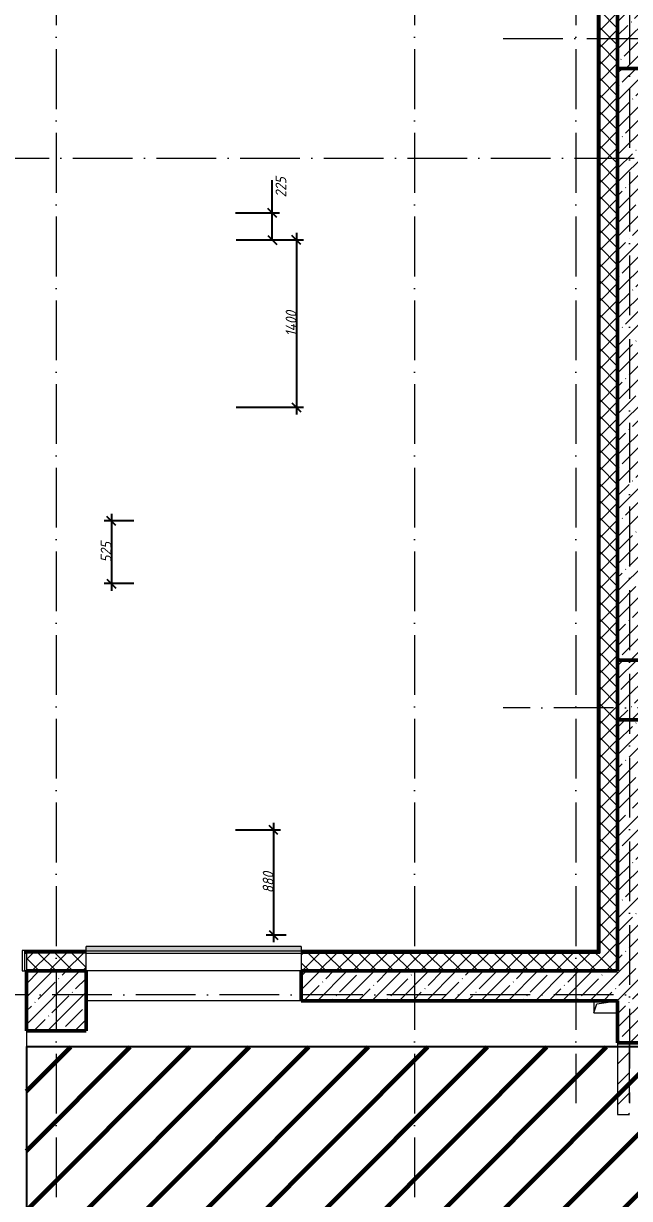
# Model space of a CAD drawing. Header units: millimetres. Extents: x -606178 to 312196, y -19338 to 632709.
# Drawn here: x -95490 to -90415, y 517672 to 527500 of the extents above; entities that cross this region are included whole.
import ezdxf

# ---------------------------------------------------------------- set-up
doc = ezdxf.new("R2010")
doc.units = ezdxf.units.MM
doc.linetypes.add('50_200_ШТРИХ_1Т_ш5_п1_п1_', pattern=[700, 500, -100, 0, -100])
for name, color, linetype, lineweight in [('6.4.1) Окр пт с инж. ПТ2.16', 3, 'Continuous', 60), ('A-____-____-DIMS', 7, 'Continuous', 9), ('A-FLOR-____-OTLN', 7, 'Continuous', 9), ('A-GENM-____-OTLN', 7, 'Continuous', 9), ('A-GLAZ-____-OTLN', 7, 'Continuous', 9), ('A-WALL-____-MCUT', 7, 'Continuous', 13), ('A-WALL-____-MCUT-1', 7, 'Continuous', 9), ('A-WALL-____-MCUT-2', 7, 'Continuous', 50), ('A-WALL-____-OTLN', 7, 'Continuous', 9), ('A-WALL-____-PATT-1', 7, 'Continuous', 9), ('A-WALL-FNSH-MCUT-1', 7, 'Continuous', 9), ('S-COLS-____-MCUT', 7, 'Continuous', 50), ('S-COLS-____-OTLN', 7, 'Continuous', 9), ('S-GRID-____-OTLN-1', 7, '50_200_ШТРИХ_1Т_ш5_п1_п1_', 9)]:
    doc.layers.add(name, color=color, linetype=linetype, lineweight=lineweight)
doc.layers.add('A-GLAZ-____-OTLN-1', color=7, linetype='Continuous', lineweight=9, true_color=0xc0c0c0)
doc.styles.add('ISOCPEUR_I_7', font='isocpeui.ttf', dxfattribs={"width": 0.9, "height": 90})
doc.dimstyles.new('ISO-1_8_0_9К_СРЕДНИЙ_Кладочные_1', dxfattribs={"dimscale": 304.8, "dimtxt": 89.638306, "dimasz": 0.246063, "dimexe": 0.19685, "dimexo": 0, "dimgap": 0, "dimtad": 1, "dimdec": 3, "dimrnd": 0.001, "dimdsep": 46, "dimtxsty": 'ISOCPEUR_I_7', "dimblk1": 'OBLIQUE', "dimblk2": 'OBLIQUE', "dimsah": 1, "dimcen": 0.09, "dimdle": 0.19685, "dimazin": 0, "dimtfac": 1, "dimtdec": 4, "dimtix": 1, "dimtmove": 0, "dimatfit": 3, "dimfxl": 1, "dimtvp": 1, "dimtolj": 1, "dimtzin": 0, "dimarcsym": 2})
doc.dimstyles.new('ISO-1_8_0_9К_СРЕДНИЙ_Кладочные_2', dxfattribs={"dimscale": 304.8, "dimtxt": 89.638306, "dimasz": 0.246063, "dimexe": 0.19685, "dimexo": 0, "dimgap": 0, "dimtad": 1, "dimdec": 3, "dimrnd": 0.001, "dimdsep": 46, "dimtxsty": 'ISOCPEUR_I_7', "dimblk1": 'OBLIQUE', "dimblk2": 'OBLIQUE', "dimsah": 1, "dimcen": 0.09, "dimdle": 0.19685, "dimazin": 0, "dimtfac": 1, "dimtdec": 4, "dimtix": 1, "dimtmove": 1, "dimatfit": 3, "dimfxl": 1, "dimtvp": 1, "dimtolj": 1, "dimtzin": 0, "dimarcsym": 2})
pattern_1 = [(45, (-140714.89, 451794.26), (-114.04925, 114.04925), []), (45, (-140600.84, 451794.26), (-114.04925, 114.04925), [201.612, -40.322, 3.353, -36.97])]
pattern_2 = [(45, (-140714.89, 451794.26), (-70.71068, 70.71068), []), (135, (-140714.89, 451794.26), (-70.71068, -70.71068), [])]

# ---------------------------------------------------------------- blocks, each defined once
blk = doc.blocks.new('BSC_Колонна _Прямоугольная - 500х800-V76-АР1_План отверстий 3 этажа в осях 1-64_Ю-ЯЯ')
at = {"layer": 'S-COLS-____-OTLN'}
h = blk.add_hatch(dxfattribs=at)
h.set_pattern_fill('FP_85', color=256, style=0, pattern_type=2)
h.set_pattern_definition([(315, (-75581.04, 50600), (114.04925, 114.04925), []), (315, (-75581.04, 50485.95), (114.04925, 114.04925), [201.613, -40.323, 3.353, -36.97])])
h.paths.add_polyline_path([(-250, -400), (250, -400), (250, 400), (-250, 400)], flags=0)
at = {"layer": 'S-COLS-____-MCUT'}
for p, q in [((250, 400), (-250, 400)), ((-250, 400), (-250, -400)), ((250, -400), (250, 400)), ((-250, -400), (250, -400))]:
    blk.add_line(p, q, dxfattribs=at)
blk = doc.blocks.new('BSC_Колонна _Прямоугольная - 500х800-V77-АР1_План отверстий 3 этажа в осях 1-64_Ю-ЯЯ')
at = {"layer": 'S-COLS-____-OTLN'}
h = blk.add_hatch(dxfattribs=at)
h.set_pattern_fill('FP_86', color=256, style=0, pattern_type=2)
h.set_pattern_definition([(315, (-70131.04, 50600), (114.04925, 114.04925), []), (315, (-70131.04, 50485.95), (114.04925, 114.04925), [201.613, -40.323, 3.353, -36.97])])
h.paths.add_polyline_path([(-250, -400), (250, -400), (250, 400), (-250, 400)], flags=0)
at = {"layer": 'S-COLS-____-MCUT'}
for p, q in [((250, 400), (-250, 400)), ((-250, 400), (-250, -400)), ((250, -400), (250, 400)), ((-250, -400), (250, -400))]:
    blk.add_line(p, q, dxfattribs=at)
blk = doc.blocks.new('BSC_Колонна _Прямоугольная - 500х500-V148-АР1_План отверстий 3 этажа в осях 1-64_Ю-ЯЯ')
at = {"layer": 'S-COLS-____-OTLN'}
h = blk.add_hatch(dxfattribs=at)
h.set_pattern_fill('FP_154', color=256, style=0, pattern_type=2)
h.set_pattern_definition([(45, (-45500, -67531.04), (-114.04925, 114.04925), []), (45, (-45385.95, -67531.04), (-114.04925, 114.04925), [201.613, -40.323, 3.353, -36.97])])
h.paths.add_polyline_path([(-250, -250), (250, -250), (250, 250), (-250, 250)], flags=0)
at = {"layer": 'S-COLS-____-MCUT'}
for p, q in [((250, 250), (-250, 250)), ((-250, 250), (-250, -250)), ((250, -250), (250, 250)), ((-250, -250), (250, -250))]:
    blk.add_line(p, q, dxfattribs=at)
blk = doc.blocks.new('AR_Отверстие прямоугольное _в плите_ - AR_Отверстие прямоугольное _в плите_-30510712-АР1_План отверстий 3 этажа в осях 1-64_Ю-ЯЯ')
at = {"layer": 'A-GENM-____-OTLN'}
for p, q in [((-100, 50), (-100, -50)), ((-100, -50), (-75, 25)), ((-75, 25), (100, 50)), ((-100, -50), (100, -50))]:
    blk.add_line(p, q, dxfattribs=at)
blk = doc.blocks.new('Отлив_СКБ - Отлив витража_СФТК-31884011-АР1_План отверстий 3 этажа в осях 1-64_Ю-ЯЯ')
at = {"layer": 'A-GLAZ-____-OTLN-1'}
for points in [[(1800, 2), (1800, 37), (0, 37), (0, 2), (1715.4, 2)], [(1715.4, 0), (1800, 0), (1800, 2), (0, 2), (0, 0)]]:
    blk.add_hatch(color=256, dxfattribs=at).paths.add_polyline_path(points, flags=0)
at = {"layer": 'A-GLAZ-____-OTLN'}
for p, q in [((0, 3), (0, 37)), ((1800, 37), (0, 37)), ((0, 2), (1800, 2)), ((1800, 37), (1800, 3)), ((1800, 0), (0, 0))]:
    blk.add_line(p, q, dxfattribs=at)
blk = doc.blocks.new('Стены 11 - Стены 4-31628984-АР1_План отверстий 3 этажа в осях 1-64_Ю-ЯЯ')
at = {"layer": 'A-WALL-____-MCUT'}
for p, q in [((-1828.5, 41030.2), (-1828.5, 41010.2)), ((-1658.5, 41030.2), (-1828.5, 41030.2)), ((-1828.5, 41010.2), (-1658.5, 41010.2)), ((-1658.5, 41010.2), (-1658.5, 41030.2))]:
    blk.add_line(p, q, dxfattribs=at)
blk = doc.blocks.new('_Oblique')
at = {"color": 0, "linetype": 'ByBlock', "lineweight": -2}
blk.add_line((-0.5, -0.5), (0.5, 0.5), dxfattribs=at)
blk = doc.blocks.new('*D5406')
at = {"layer": 'A-____-____-DIMS', "color": 0, "lineweight": -2, "transparency": 16777216}
for p, q in [((-93406.6, 525915.3), (-93406.6, 526190.8)), ((-93714.9, 525915.3), (-93346.6, 525915.3)), ((-93406.6, 525690.3), (-93406.6, 525975.3)), ((-93708.9, 525690.3), (-93346.6, 525690.3))]:
    blk.add_line(p, q, dxfattribs=at)
at = {"layer": 'Defpoints', "color": 0, "transparency": 16777216}
for p in [(-93714.9, 525915.3), (-93708.9, 525690.3), (-93406.6, 525690.3)]:
    blk.add_point(p, dxfattribs=at)
at = {"layer": 'A-____-____-DIMS', "color": 0, "lineweight": -2, "transparency": 16777216, "xscale": 75, "yscale": 75, "zscale": 75}
for p, rotation in [((-93406.6, 525915.3), 90), ((-93406.6, 525690.3), 270)]:
    blk.add_blockref('_Oblique', p, dxfattribs=dict(at, rotation=rotation))
at = {"layer": 'A-____-____-DIMS', "color": 0, "transparency": 16777216, "insert": (-93379.4, 526046), "char_height": 90, "width": 409.578, "attachment_point": 1, "rotation": 90, "line_spacing_factor": 1.149209, "style": 'ISOCPEUR_I_7'}
blk.add_mtext('\\A1;225', dxfattribs=at)
blk = doc.blocks.new('*D5407')
at = {"layer": 'A-____-____-DIMS', "color": 0, "lineweight": -2, "transparency": 16777216}
for p, q in [((-93204.2, 525750.3), (-93204.2, 524230.3)), ((-93708.9, 525690.3), (-93144.2, 525690.3)), ((-93708.9, 524290.3), (-93144.2, 524290.3))]:
    blk.add_line(p, q, dxfattribs=at)
at = {"layer": 'Defpoints', "color": 0, "transparency": 16777216}
for p in [(-93708.9, 525690.3), (-93708.9, 524290.3), (-93204.2, 524290.3)]:
    blk.add_point(p, dxfattribs=at)
at = {"layer": 'A-____-____-DIMS', "color": 0, "lineweight": -2, "transparency": 16777216, "xscale": 75, "yscale": 75, "zscale": 75}
for p, rotation in [((-93204.2, 525690.3), 90), ((-93204.2, 524290.3), 270)]:
    blk.add_blockref('_Oblique', p, dxfattribs=dict(at, rotation=rotation))
at = {"layer": 'A-____-____-DIMS', "color": 0, "transparency": 16777216, "insert": (-93249.2, 524990.3), "char_height": 90, "width": 521.281, "attachment_point": 5, "rotation": 90, "style": 'ISOCPEUR_I_7'}
blk.add_mtext('\\A1;1400', dxfattribs=at)
blk = doc.blocks.new('*D5408')
at = {"layer": 'A-____-____-DIMS', "color": 0, "lineweight": -2, "transparency": 16777216}
for p, q in [((-94564.9, 523340.3), (-94813.3, 523340.3)), ((-94753.3, 523400.3), (-94753.3, 522755.3)), ((-94564.9, 522815.3), (-94813.3, 522815.3))]:
    blk.add_line(p, q, dxfattribs=at)
at = {"layer": 'Defpoints', "color": 0, "transparency": 16777216}
for p in [(-94564.9, 523340.3), (-94753.3, 522815.3), (-94564.9, 522815.3)]:
    blk.add_point(p, dxfattribs=at)
at = {"layer": 'A-____-____-DIMS', "color": 0, "lineweight": -2, "transparency": 16777216, "xscale": 75, "yscale": 75, "zscale": 75}
for p, rotation in [((-94753.3, 523340.3), 90), ((-94753.3, 522815.3), 270)]:
    blk.add_blockref('_Oblique', p, dxfattribs=dict(at, rotation=rotation))
at = {"layer": 'A-____-____-DIMS', "color": 0, "transparency": 16777216, "insert": (-94798.3, 523077.8), "char_height": 90, "width": 409.578, "attachment_point": 5, "rotation": 90, "style": 'ISOCPEUR_I_7'}
blk.add_mtext('\\A1;525', dxfattribs=at)
blk = doc.blocks.new('*D5409')
at = {"layer": 'A-____-____-DIMS', "color": 0, "lineweight": -2, "transparency": 16777216}
for p, q in [((-93396.3, 520815.3), (-93396.3, 519815.3)), ((-93714.9, 520755.3), (-93336.3, 520755.3)), ((-93290.3, 519875.3), (-93456.3, 519875.3))]:
    blk.add_line(p, q, dxfattribs=at)
at = {"layer": 'Defpoints', "color": 0, "transparency": 16777216}
for p in [(-93714.9, 520755.3), (-93396.3, 519875.3), (-93290.3, 519875.3)]:
    blk.add_point(p, dxfattribs=at)
at = {"layer": 'A-____-____-DIMS', "color": 0, "lineweight": -2, "transparency": 16777216, "xscale": 75, "yscale": 75, "zscale": 75}
for p, rotation in [((-93396.3, 520755.3), 90), ((-93396.3, 519875.3), 270)]:
    blk.add_blockref('_Oblique', p, dxfattribs=dict(at, rotation=rotation))
at = {"layer": 'A-____-____-DIMS', "color": 0, "transparency": 16777216, "insert": (-93441.3, 520315.3), "char_height": 90, "width": 409.578, "attachment_point": 5, "rotation": 90, "style": 'ISOCPEUR_I_7'}
blk.add_mtext('\\A1;880', dxfattribs=at)

msp = doc.modelspace()

# ---------------------------------------------------------------- hatches: boundary and pattern name
at = {"layer": '6.4.1) Окр пт с инж. ПТ2.16'}
h = msp.add_hatch(dxfattribs=at)
h.set_pattern_fill('ANSI31', color=256, scale=111)
h.paths.add_polyline_path([(-66214.891, 521675.3011), (-66814.891, 521675.3011), (-66814.891, 521925.3011), (-71514.891, 521925.3011), (-71514.891, 521675.3011), (-72014.891, 521675.3011), (-72214.891, 521675.3011), (-72214.891, 521225.3011), (-72334.891, 521225.3011), (-72360.891, 521225.3011), (-72360.891, 521219.3011), (-72908.891, 521219.3011), (-73814.891, 521225.3011), (-73814.891, 521675.3011), (-76464.891, 521675.3011), (-76464.891, 521175.3011), (-76964.891, 521175.3011), (-76964.891, 519475.3011), (-76464.891, 519475.3011), (-76464.891, 518975.3011), (-76964.891, 518975.3011), (-77464.891, 518975.3011), (-78764.891, 518975.3011), (-79764.891, 518975.3011), (-80764.891, 518975.3011), (-81263.4882, 518975.3011), (-81463.4882, 518975.3011), (-81914.891, 518975.3011), (-82514.891, 518975.3011), (-82514.891, 518940.4826), (-66274.891, 518940.4826), (-66274.891, 518975.3011), (-66514.891, 518975.3011), (-66514.891, 519475.3011), (-66214.891, 519475.3011)])
h.paths.add_polyline_path([(-72014.891, 519475.3011), (-71514.891, 519475.3011), (-71514.891, 518975.3011), (-72014.891, 518975.3011)], flags=16)
h.paths.add_polyline_path([(-95464.891, 515007.5401), (-66012.8378, 515007.5401), (-66012.8378, 518940.4826), (-95464.891, 518940.4826)])
at = {"layer": 'A-WALL-____-PATT-1'}
h = msp.add_hatch(dxfattribs=at)
h.set_pattern_fill('FP_4', color=256, style=0, pattern_type=2)
h.set_pattern_definition(pattern_2)
h.paths.add_polyline_path([(-90514.891, 519575.3011), (-90514.891, 537475.3011), (-90664.891, 537475.3011), (-90664.891, 519575.3011)], flags=0)
h = msp.add_hatch(dxfattribs=at)
h.set_pattern_fill('FP_12', color=256, style=0, pattern_type=2)
h.set_pattern_definition(pattern_1)
h.paths.add_polyline_path([(-90264.891, 522175.3011), (-90264.891, 527125.3011), (-90514.891, 527125.3011), (-90514.891, 522175.3011)], flags=0)
h = msp.add_hatch(dxfattribs=at)
h.set_pattern_fill('FP_12', color=256, style=0, pattern_type=2)
h.set_pattern_definition(pattern_1)
h.paths.add_polyline_path([(-90514.891, 518975.3011), (-90264.891, 518975.3011), (-90264.891, 521675.3011), (-90514.891, 521675.3011), (-90514.891, 519325.3011)], flags=0)
h = msp.add_hatch(dxfattribs=at)
h.set_pattern_fill('FP_4', color=256, style=0, pattern_type=2)
h.set_pattern_definition(pattern_2)
h.paths.add_polyline_path([(-90664.891, 519575.3011), (-90664.891, 519725.3011), (-93164.891, 519725.3011), (-93164.891, 519575.3011), (-90839.8195, 519575.3011)], flags=0)
h.paths.add_polyline_path([(-94964.891, 519575.3011), (-94964.891, 519725.3011), (-95464.891, 519725.3011), (-95464.891, 519575.3011)], flags=0)
h = msp.add_hatch(dxfattribs=at)
h.set_pattern_fill('FP_12', color=256, style=0, pattern_type=2)
h.set_pattern_definition(pattern_1)
h.paths.add_polyline_path([(-90514.891, 519325.3011), (-90514.891, 519575.3011), (-93164.891, 519575.3011), (-93164.891, 519325.3011), (-91239.9169, 519325.3011)], flags=0)
h = msp.add_hatch(dxfattribs=at)
h.set_pattern_fill('FP_7', color=256, style=0, pattern_type=2)
h.set_pattern_definition([(45, (-140714.89, 451794.26), (-84.85281, 84.85281), [])])
h.paths.add_polyline_path([(-90414.891, 518375.3011), (-90414.891, 518975.3011), (-90514.891, 518975.3011), (-90514.891, 518375.3011)], flags=0)

# ---------------------------------------------------------------- linework, layer by layer
msp.add_lwpolyline([(-95464.891, 515007.5401), (-66012.8378, 515007.5401), (-66012.8378, 518940.4826), (-95464.891, 518940.4826)], close=True)
at = {"layer": 'A-FLOR-____-OTLN'}
msp.add_line((-95464.891, 519075.3011), (-95464.891, 514975.3011), dxfattribs=at)
at = {"layer": 'A-WALL-____-MCUT-1'}
for p, q in [((-90676.891, 537725.3011), (-90676.891, 519737.3011)), ((-90670.891, 537725.3011), (-90670.891, 519731.3011)), ((-90664.891, 537475.3011), (-90664.891, 519725.3011)), ((-94964.891, 519737.3011), (-95479.891, 519737.3011)), ((-94964.891, 519731.3011), (-95479.891, 519731.3011)), ((-94964.891, 519725.3011), (-95464.891, 519725.3011)), ((-95464.891, 519725.3011), (-95464.891, 519575.3011)), ((-94964.891, 519575.3011), (-94964.891, 519725.3011)), ((-90676.891, 519737.3011), (-93164.891, 519737.3011)), ((-90670.891, 519731.3011), (-93164.891, 519731.3011)), ((-93164.891, 519725.3011), (-93164.891, 519575.3011))]:
    msp.add_line(p, q, dxfattribs=at)
at = {"layer": 'A-WALL-____-MCUT-2'}
for p, q in [((-90514.891, 527125.3011), (-90514.891, 522175.3011)), ((-90514.891, 521675.3011), (-90514.891, 519575.3011)), ((-93164.891, 519575.3011), (-93164.891, 519325.3011)), ((-90514.891, 519575.3011), (-93164.891, 519575.3011)), ((-93164.891, 519325.3011), (-90514.891, 519325.3011)), ((-90514.891, 519325.3011), (-90514.891, 518975.3011)), ((-90514.891, 518975.3011), (-87564.891, 518975.3011))]:
    msp.add_line(p, q, dxfattribs=at)
at = {"layer": 'A-WALL-____-OTLN'}
for p, q in [((-94964.891, 519725.3011), (-93164.891, 519725.3011)), ((-95464.891, 519575.3011), (-95479.891, 519575.3011)), ((-93164.891, 519575.3011), (-94964.891, 519575.3011)), ((-93164.891, 519325.3011), (-94964.891, 519325.3011))]:
    msp.add_line(p, q, dxfattribs=at)
at = {"layer": 'A-WALL-FNSH-MCUT-1'}
for p, q in [((-90684.891, 537725.3011), (-90684.891, 519745.3011)), ((-94964.891, 519745.3011), (-95479.891, 519745.3011)), ((-95479.891, 519745.3011), (-95479.891, 519725.3011)), ((-95479.891, 519725.3011), (-95464.891, 519725.3011)), ((-94964.891, 519725.3011), (-94964.891, 519745.3011)), ((-90684.891, 519745.3011), (-93164.891, 519745.3011)), ((-93164.891, 519745.3011), (-93164.891, 519725.3011)), ((-93164.891, 519725.3011), (-90664.891, 519725.3011)), ((-90514.891, 518975.3011), (-90514.891, 518375.3011)), ((-90414.891, 518475.3011), (-90414.891, 518975.3011)), ((-90514.891, 518375.3011), (-90414.891, 518375.3011))]:
    msp.add_line(p, q, dxfattribs=at)
at = {"layer": 'S-GRID-____-OTLN-1'}
for p, q in [((-95214.891, 542687.1106), (-95214.891, 504685.847)), ((-92214.891, 542687.1106), (-92214.891, 504685.847)), ((-90864.891, 542687.1106), (-90864.891, 518469.7429)), ((-90414.891, 542362.4833), (-90414.891, 518469.7429)), ((-91472.8733, 527375.3011), (-36640.4843, 527375.3011)), ((-106277.445, 526375.3011), (-36640.4843, 526375.3011)), ((-36640.4843, 521775.3011), (-91472.8733, 521775.3011)), ((-36640.4843, 519375.3011), (-145383.6612, 519375.3011))]:
    msp.add_line(p, q, dxfattribs=at)

# ---------------------------------------------------------------- block references
at = {"layer": 'A-GENM-____-OTLN'}
msp.add_blockref('AR_Отверстие прямоугольное _в плите_ - AR_Отверстие прямоугольное _в плите_-30510712-АР1_План отверстий 3 этажа в осях 1-64_Ю-ЯЯ', (-90614.891, 519275.3011), dxfattribs=at)
at = {"layer": 'A-GLAZ-____-OTLN'}
msp.add_blockref('Отлив_СКБ - Отлив витража_СФТК-31884011-АР1_План отверстий 3 этажа в осях 1-64_Ю-ЯЯ', (-94964.891, 519742.3011), dxfattribs=at)
at = {"layer": 'A-WALL-____-OTLN', "rotation": 89.9999999999999}
msp.add_blockref('Стены 11 - Стены 4-31628984-АР1_План отверстий 3 этажа в осях 1-64_Ю-ЯЯ', (-54469.649, 521403.8129), dxfattribs=at)
at = {"layer": 'S-COLS-____-OTLN', "rotation": 89.9999999999999}
for name, p in [('BSC_Колонна _Прямоугольная - 500х800-V76-АР1_План отверстий 3 этажа в осях 1-64_Ю-ЯЯ', (-90114.891, 527375.3011)), ('BSC_Колонна _Прямоугольная - 500х800-V77-АР1_План отверстий 3 этажа в осях 1-64_Ю-ЯЯ', (-90114.891, 521925.3011))]:
    msp.add_blockref(name, p, dxfattribs=at)
at = {"layer": 'S-COLS-____-OTLN'}
msp.add_blockref('BSC_Колонна _Прямоугольная - 500х500-V148-АР1_План отверстий 3 этажа в осях 1-64_Ю-ЯЯ', (-95214.891, 519325.3011), dxfattribs=at)

# ---------------------------------------------------------------- dimensions: what is measured, and where the dimension line sits
at = {"layer": 'A-____-____-DIMS'}
dim = msp.add_linear_dim(base=(-93406.6027, 525690.3011), p1=(-93714.891, 525915.3011), p2=(-93708.891, 525690.3011), angle=90, dimstyle='ISO-1_8_0_9К_СРЕДНИЙ_Кладочные_1', override={"dimpost": '<>', "dimfxl": 225.079986}, dxfattribs=at)
dim.commit()
dim.dimension.update_dxf_attribs({"geometry": '*D5406', "text_midpoint": (-93319.405, 526190.7575), "dimtype": 160, "text_rotation": 90})
for base, p1, p2, override, picture, middle in [((-93204.243, 524290.3011), (-93708.891, 525690.3011), (-93708.891, 524290.3011), {"dimpost": '<>', "dimfxl": 1400}, '*D5407', (-93249.243, 524990.3011)), ((-94753.2615, 522815.3011), (-94564.891, 523340.3011), (-94564.891, 522815.3011), {"dimpost": '<>', "dimfxl": 525}, '*D5408', (-94798.2615, 523077.8011)), ((-93396.3455, 519875.3011), (-93714.891, 520755.3011), (-93290.2794, 519875.3011), {"dimpost": '<>', "dimfxl": 977.084925}, '*D5409', (-93441.3455, 520315.3011))]:
    dim = msp.add_linear_dim(base=base, p1=p1, p2=p2, angle=90, dimstyle='ISO-1_8_0_9К_СРЕДНИЙ_Кладочные_2', override=override, dxfattribs=at)
    dim.commit()
    dim.dimension.update_dxf_attribs({"geometry": picture, "text_midpoint": middle})

doc.saveas('drawing.dxf')
